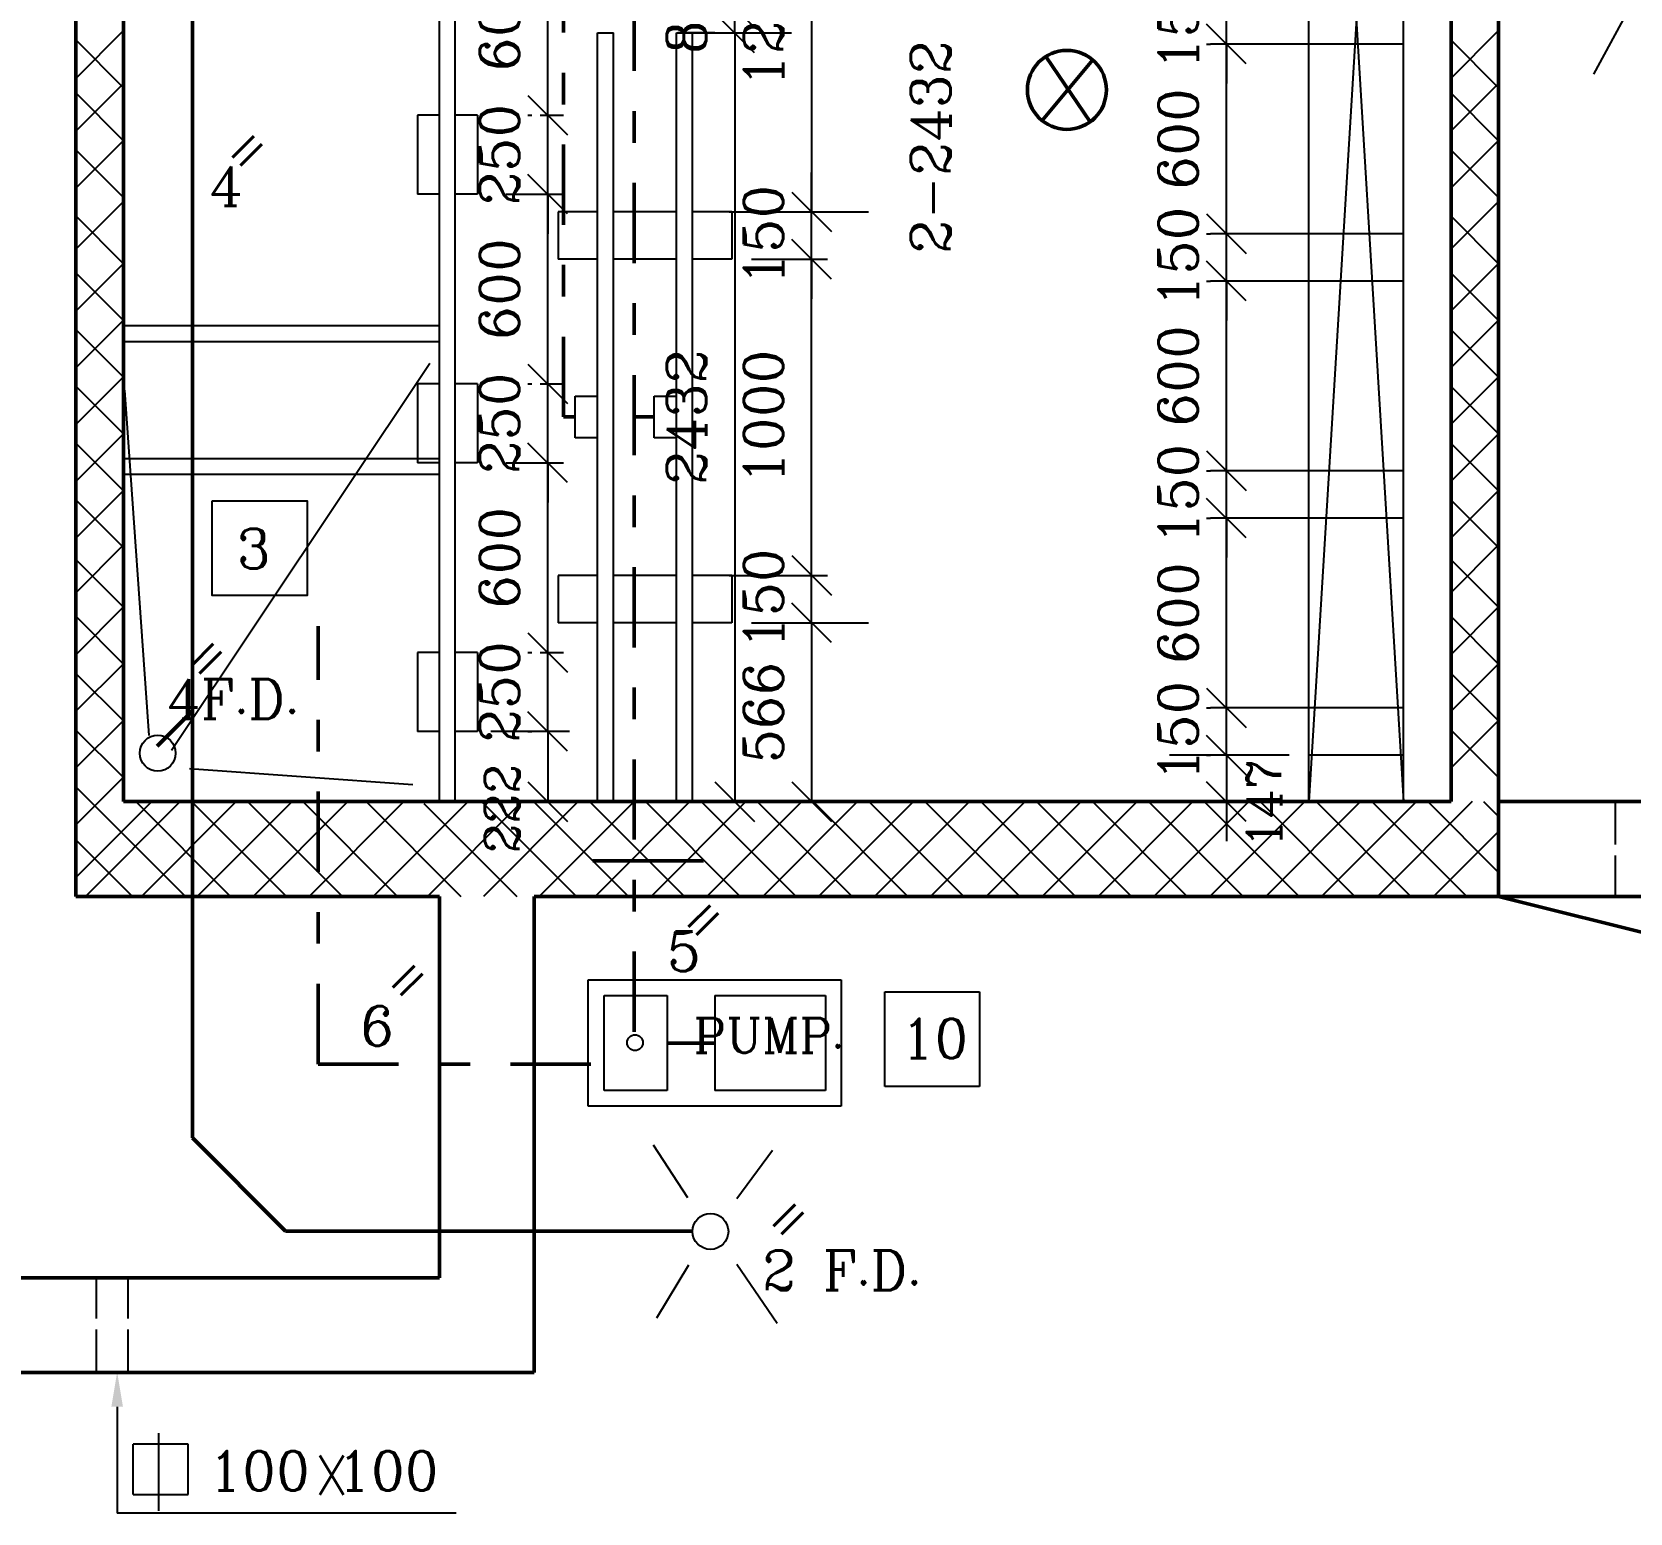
# Model space of a CAD drawing. Header units: inches. Extents: x 14.4 to 65.9, y 4.3 to 68.5.
# Drawn here: x 20.95 to 26.01, y 43.32 to 48.01 of the extents above; entities that cross this region are included whole.
import ezdxf

# ---------------------------------------------------------------- set-up
doc = ezdxf.new("R2010")
doc.units = ezdxf.units.IN
doc.header["$MEASUREMENT"] = 0
doc.linetypes.add('DASHDOT', pattern=[25.4, 12.7, -6.35, 0, -6.35])
for name, color, linetype, lineweight in [('DIMEN', 5, 'Continuous', 25), ('STRUC', 3, 'Continuous', 50), ('UNITS', 7, 'Continuous', 25)]:
    doc.layers.add(name, color=color, linetype=linetype, lineweight=lineweight)
doc.styles.add('ROMANC', font='romanc')
doc.styles.add('ROMANS', font='romans')
doc.dimstyles.get("Standard").update_dxf_attribs({"dimtxt": 0.125, "dimasz": 0.125, "dimexe": 0.18, "dimexo": 0.0625, "dimgap": 0.09, "dimtad": 1, "dimdec": 4, "dimzin": 0, "dimdsep": 46, "dimtxsty": 'ROMANC', "dimblk": 'OBLIQUE', "dimcen": 0.09, "dimadec": 0, "dimazin": 0, "dimtfac": 1, "dimtdec": 4, "dimtofl": 0, "dimtmove": 0, "dimatfit": 3, "dimfxl": 1, "dimtolj": 1, "dimtzin": 0, "dimarcsym": 1})
doc.dimstyles.new('STATION', dxfattribs={"dimtxt": 0.125, "dimasz": 0.125, "dimexe": 0.18, "dimexo": 0.0625, "dimgap": 0.09, "dimtad": 1, "dimtoh": 1, "dimdec": 4, "dimzin": 0, "dimdsep": 46, "dimtxsty": 'Standard', "dimcen": 0.09, "dimadec": 0, "dimazin": 0, "dimtfac": 1, "dimtdec": 4, "dimtofl": 0, "dimtmove": 2, "dimatfit": 3, "dimfxl": 1, "dimtolj": 1, "dimtzin": 0, "dimarcsym": 0})

# ---------------------------------------------------------------- blocks, each defined once
blk = doc.blocks.new('_Oblique')
at = {"layer": 'STRUC', "color": 0, "lineweight": -2}
blk.add_line((-0.5, -0.5), (0.5, 0.5), dxfattribs=at)
blk = doc.blocks.new('*D100')
at = {"layer": 'DIMEN', "color": 0, "lineweight": -2, "transparency": 16777216}
for p, q in [((24.7327, 48.1224), (24.7327, 48.2474)), ((24.9936, 48.1224), (24.6827, 48.1224)), ((24.7327, 47.9724), (24.7327, 48.1224)), ((24.6702, 47.9724), (24.6827, 47.9724)), ((24.7327, 47.9724), (24.7327, 47.8474))]:
    blk.add_line(p, q, dxfattribs=at)
at = {"layer": 'DIMEN', "color": 0, "lineweight": -2, "transparency": 16777216, "xscale": 0.125, "yscale": 0.125, "zscale": 0.125}
for p, rotation in [((24.7327, 48.1224), 270), ((24.7327, 47.9724), 90)]:
    blk.add_blockref('_Oblique', p, dxfattribs=dict(at, rotation=rotation))
at = {"layer": 'DIMEN', "color": 0, "transparency": 16777216, "insert": (24.5802, 48.0474), "char_height": 0.125, "attachment_point": 5, "rotation": 90, "style": 'ROMANC'}
blk.add_mtext('\\A1;150', dxfattribs=at)
blk = doc.blocks.new('*D102')
at = {"layer": 'DIMEN', "color": 0, "lineweight": -2, "transparency": 16777216}
for p, q in [((24.7327, 47.3724), (24.7327, 47.4974)), ((24.9936, 47.3724), (24.6827, 47.3724)), ((24.7327, 47.2224), (24.7327, 47.3724)), ((24.6702, 47.2224), (24.6827, 47.2224)), ((24.7327, 47.2224), (24.7327, 47.0974))]:
    blk.add_line(p, q, dxfattribs=at)
at = {"layer": 'DIMEN', "color": 0, "lineweight": -2, "transparency": 16777216, "xscale": 0.125, "yscale": 0.125, "zscale": 0.125}
for p, rotation in [((24.7327, 47.3724), 270), ((24.7327, 47.2224), 90)]:
    blk.add_blockref('_Oblique', p, dxfattribs=dict(at, rotation=rotation))
at = {"layer": 'DIMEN', "color": 0, "transparency": 16777216, "insert": (24.5802, 47.2974), "char_height": 0.125, "attachment_point": 5, "rotation": 90, "style": 'ROMANC'}
blk.add_mtext('\\A1;150', dxfattribs=at)
blk = doc.blocks.new('*D103')
at = {"layer": 'DIMEN', "color": 0, "lineweight": -2, "transparency": 16777216}
for p, q in [((24.9936, 47.9724), (24.6827, 47.9724)), ((24.7327, 47.3724), (24.7327, 47.9724)), ((24.6702, 47.3724), (24.6827, 47.3724))]:
    blk.add_line(p, q, dxfattribs=at)
at = {"layer": 'DIMEN', "color": 0, "lineweight": -2, "transparency": 16777216, "xscale": 0.125, "yscale": 0.125, "zscale": 0.125}
for p, rotation in [((24.7327, 47.9724), 90), ((24.7327, 47.3724), 270)]:
    blk.add_blockref('_Oblique', p, dxfattribs=dict(at, rotation=rotation))
at = {"layer": 'DIMEN', "color": 0, "transparency": 16777216, "insert": (24.5802, 47.6724), "char_height": 0.125, "attachment_point": 5, "rotation": 90, "style": 'ROMANC'}
blk.add_mtext('\\A1;600', dxfattribs=at)
blk = doc.blocks.new('*D104')
at = {"layer": 'DIMEN', "color": 0, "lineweight": -2, "transparency": 16777216}
for p, q in [((24.7327, 46.6224), (24.7327, 46.7474)), ((24.9936, 46.6224), (24.6827, 46.6224)), ((24.7327, 46.4724), (24.7327, 46.6224)), ((24.6702, 46.4724), (24.6827, 46.4724)), ((24.7327, 46.4724), (24.7327, 46.3474))]:
    blk.add_line(p, q, dxfattribs=at)
at = {"layer": 'DIMEN', "color": 0, "lineweight": -2, "transparency": 16777216, "xscale": 0.125, "yscale": 0.125, "zscale": 0.125}
for p, rotation in [((24.7327, 46.6224), 270), ((24.7327, 46.4724), 90)]:
    blk.add_blockref('_Oblique', p, dxfattribs=dict(at, rotation=rotation))
at = {"layer": 'DIMEN', "color": 0, "transparency": 16777216, "insert": (24.5802, 46.5474), "char_height": 0.125, "attachment_point": 5, "rotation": 90, "style": 'ROMANC'}
blk.add_mtext('\\A1;150', dxfattribs=at)
blk = doc.blocks.new('*D105')
at = {"layer": 'DIMEN', "color": 0, "lineweight": -2, "transparency": 16777216}
for p, q in [((24.9936, 47.2224), (24.6827, 47.2224)), ((24.7327, 46.6224), (24.7327, 47.2224)), ((24.6702, 46.6224), (24.6827, 46.6224))]:
    blk.add_line(p, q, dxfattribs=at)
at = {"layer": 'DIMEN', "color": 0, "lineweight": -2, "transparency": 16777216, "xscale": 0.125, "yscale": 0.125, "zscale": 0.125}
for p, rotation in [((24.7327, 47.2224), 90), ((24.7327, 46.6224), 270)]:
    blk.add_blockref('_Oblique', p, dxfattribs=dict(at, rotation=rotation))
at = {"layer": 'DIMEN', "color": 0, "transparency": 16777216, "insert": (24.5802, 46.9224), "char_height": 0.125, "attachment_point": 5, "rotation": 90, "style": 'ROMANC'}
blk.add_mtext('\\A1;600', dxfattribs=at)
blk = doc.blocks.new('*D106')
at = {"layer": 'DIMEN', "color": 0, "lineweight": -2, "transparency": 16777216}
for p, q in [((24.7327, 45.8724), (24.7327, 45.9974)), ((24.9936, 45.8724), (24.6827, 45.8724)), ((24.7327, 45.7224), (24.7327, 45.8724)), ((24.6702, 45.7224), (24.6827, 45.7224)), ((24.7327, 45.7224), (24.7327, 45.5974))]:
    blk.add_line(p, q, dxfattribs=at)
at = {"layer": 'DIMEN', "color": 0, "lineweight": -2, "transparency": 16777216, "xscale": 0.125, "yscale": 0.125, "zscale": 0.125}
for p, rotation in [((24.7327, 45.8724), 270), ((24.7327, 45.7224), 90)]:
    blk.add_blockref('_Oblique', p, dxfattribs=dict(at, rotation=rotation))
at = {"layer": 'DIMEN', "color": 0, "transparency": 16777216, "insert": (24.5802, 45.7974), "char_height": 0.125, "attachment_point": 5, "rotation": 90, "style": 'ROMANC'}
blk.add_mtext('\\A1;150', dxfattribs=at)
blk = doc.blocks.new('*D107')
at = {"layer": 'DIMEN', "color": 0, "lineweight": -2, "transparency": 16777216}
for p, q in [((24.9936, 46.4724), (24.6827, 46.4724)), ((24.7327, 45.8724), (24.7327, 46.4724)), ((24.6702, 45.8724), (24.6827, 45.8724))]:
    blk.add_line(p, q, dxfattribs=at)
at = {"layer": 'DIMEN', "color": 0, "lineweight": -2, "transparency": 16777216, "xscale": 0.125, "yscale": 0.125, "zscale": 0.125}
for p, rotation in [((24.7327, 46.4724), 90), ((24.7327, 45.8724), 270)]:
    blk.add_blockref('_Oblique', p, dxfattribs=dict(at, rotation=rotation))
at = {"layer": 'DIMEN', "color": 0, "transparency": 16777216, "insert": (24.5802, 46.1724), "char_height": 0.125, "attachment_point": 5, "rotation": 90, "style": 'ROMANC'}
blk.add_mtext('\\A1;600', dxfattribs=at)
blk = doc.blocks.new('*D109')
at = {"layer": 'DIMEN', "color": 0, "lineweight": -2, "transparency": 16777216}
for p, q in [((24.7327, 45.7224), (24.7327, 45.8474)), ((24.9311, 45.7224), (24.5527, 45.7224)), ((24.7327, 45.7224), (24.7327, 45.5754)), ((24.9311, 45.5754), (24.5527, 45.5754)), ((24.7327, 45.5754), (24.7327, 45.4504))]:
    blk.add_line(p, q, dxfattribs=at)
at = {"layer": 'DIMEN', "color": 0, "lineweight": -2, "transparency": 16777216, "xscale": 0.125, "yscale": 0.125, "zscale": 0.125}
for p, rotation in [((24.7327, 45.7224), 270), ((24.7327, 45.5754), 90)]:
    blk.add_blockref('_Oblique', p, dxfattribs=dict(at, rotation=rotation))
blk = doc.blocks.new('*D116')
at = {"layer": 'DIMEN', "color": 0, "lineweight": -2, "transparency": 16777216}
for p, q in [((22.6554, 45.7974), (22.406, 45.7974)), ((22.586, 45.7974), (22.586, 45.5754)), ((22.7254, 45.5754), (22.406, 45.5754))]:
    blk.add_line(p, q, dxfattribs=at)
at = {"layer": 'DIMEN', "color": 0, "lineweight": -2, "transparency": 16777216, "xscale": 0.125, "yscale": 0.125, "zscale": 0.125}
for p, rotation in [((22.586, 45.7974), 90), ((22.586, 45.5754), 270)]:
    blk.add_blockref('_Oblique', p, dxfattribs=dict(at, rotation=rotation))
blk = doc.blocks.new('*D117')
at = {"layer": 'DIMEN', "color": 0, "lineweight": -2, "transparency": 16777216}
for p, q in [((23.2311, 47.2914), (23.4709, 47.2914)), ((23.4209, 46.2914), (23.4209, 47.2914)), ((23.2311, 46.2914), (23.4709, 46.2914))]:
    blk.add_line(p, q, dxfattribs=at)
at = {"layer": 'DIMEN', "color": 0, "lineweight": -2, "transparency": 16777216, "xscale": 0.125, "yscale": 0.125, "zscale": 0.125}
for p, rotation in [((23.4209, 47.2914), 90), ((23.4209, 46.2914), 270)]:
    blk.add_blockref('_Oblique', p, dxfattribs=dict(at, rotation=rotation))
at = {"layer": 'DIMEN', "color": 0, "transparency": 16777216, "insert": (23.2684, 46.7914), "char_height": 0.125, "attachment_point": 5, "rotation": 90, "style": 'ROMANC'}
blk.add_mtext('\\A1;1000', dxfattribs=at)
blk = doc.blocks.new('*D119')
at = {"layer": 'DIMEN', "color": 0, "lineweight": -2, "transparency": 16777216}
for p, q in [((23.4209, 47.4414), (23.4209, 47.5664)), ((23.16, 47.4414), (23.4709, 47.4414)), ((23.4209, 47.2914), (23.4209, 47.4414)), ((23.3584, 47.2914), (23.3709, 47.2914)), ((23.4209, 47.2914), (23.4209, 47.1664))]:
    blk.add_line(p, q, dxfattribs=at)
at = {"layer": 'DIMEN', "color": 0, "lineweight": -2, "transparency": 16777216, "xscale": 0.125, "yscale": 0.125, "zscale": 0.125}
for p, rotation in [((23.4209, 47.4414), 270), ((23.4209, 47.2914), 90)]:
    blk.add_blockref('_Oblique', p, dxfattribs=dict(at, rotation=rotation))
at = {"layer": 'DIMEN', "color": 0, "transparency": 16777216, "insert": (23.2684, 47.3664), "char_height": 0.125, "attachment_point": 5, "rotation": 90, "style": 'ROMANC'}
blk.add_mtext('\\A1;150', dxfattribs=at)
blk = doc.blocks.new('*D120')
at = {"layer": 'DIMEN', "color": 0, "lineweight": -2, "transparency": 16777216}
for p, q in [((23.4209, 46.2914), (23.4209, 46.4164)), ((23.16, 46.2914), (23.4709, 46.2914)), ((23.4209, 46.1414), (23.4209, 46.2914)), ((23.3584, 46.1414), (23.3709, 46.1414)), ((23.4209, 46.1414), (23.4209, 46.0164))]:
    blk.add_line(p, q, dxfattribs=at)
at = {"layer": 'DIMEN', "color": 0, "lineweight": -2, "transparency": 16777216, "xscale": 0.125, "yscale": 0.125, "zscale": 0.125}
for p, rotation in [((23.4209, 46.2914), 270), ((23.4209, 46.1414), 90)]:
    blk.add_blockref('_Oblique', p, dxfattribs=dict(at, rotation=rotation))
at = {"layer": 'DIMEN', "color": 0, "transparency": 16777216, "insert": (23.2684, 46.2164), "char_height": 0.125, "attachment_point": 5, "rotation": 90, "style": 'ROMANC'}
blk.add_mtext('\\A1;150', dxfattribs=at)
blk = doc.blocks.new('*D122')
at = {"layer": 'DIMEN', "color": 0, "lineweight": -2, "transparency": 16777216}
for p, q in [((23.2311, 46.1414), (23.6009, 46.1414)), ((23.4209, 46.1414), (23.4209, 45.5754)), ((23.3417, 45.5754), (23.6009, 45.5754))]:
    blk.add_line(p, q, dxfattribs=at)
at = {"layer": 'DIMEN', "color": 0, "lineweight": -2, "transparency": 16777216, "xscale": 0.125, "yscale": 0.125, "zscale": 0.125}
for p, rotation in [((23.4209, 46.1414), 90), ((23.4209, 45.5754), 270)]:
    blk.add_blockref('_Oblique', p, dxfattribs=dict(at, rotation=rotation))
at = {"layer": 'DIMEN', "color": 0, "transparency": 16777216, "insert": (23.2684, 45.8584), "char_height": 0.125, "attachment_point": 5, "rotation": 90, "style": 'ROMANC'}
blk.add_mtext('\\A1;566', dxfattribs=at)
blk = doc.blocks.new('*D137')
at = {"layer": 'DIMEN', "color": 0, "lineweight": -2, "transparency": 16777216}
for p, q in [((23.2311, 48.6534), (23.6009, 48.6534)), ((23.4209, 48.6534), (23.4209, 47.4414)), ((23.2311, 47.4414), (23.6009, 47.4414))]:
    blk.add_line(p, q, dxfattribs=at)
at = {"layer": 'DIMEN', "color": 0, "lineweight": -2, "transparency": 16777216, "xscale": 0.125, "yscale": 0.125, "zscale": 0.125}
for p, rotation in [((23.4209, 48.6534), 90), ((23.4209, 47.4414), 270)]:
    blk.add_blockref('_Oblique', p, dxfattribs=dict(at, rotation=rotation))
at = {"layer": 'DIMEN', "color": 0, "transparency": 16777216, "insert": (23.2684, 48.0474), "char_height": 0.125, "attachment_point": 5, "rotation": 90, "style": 'ROMANC'}
blk.add_mtext('\\A1;1212', dxfattribs=at)
blk = doc.blocks.new('*D124')
at = {"layer": 'DIMEN', "color": 0, "lineweight": -2, "transparency": 16777216}
for p, q in [((23.0436, 48.0074), (23.3575, 48.0074)), ((23.1775, 48.0074), (23.1775, 45.5754)), ((23.0436, 45.5754), (23.3575, 45.5754))]:
    blk.add_line(p, q, dxfattribs=at)
at = {"layer": 'DIMEN', "color": 0, "lineweight": -2, "transparency": 16777216, "xscale": 0.125, "yscale": 0.125, "zscale": 0.125}
for p, rotation in [((23.1775, 48.0074), 90), ((23.1775, 45.5754), 270)]:
    blk.add_blockref('_Oblique', p, dxfattribs=dict(at, rotation=rotation))
at = {"layer": 'DIMEN', "color": 0, "transparency": 16777216, "insert": (23.025, 46.7914), "char_height": 0.125, "attachment_point": 5, "rotation": 90, "style": 'ROMANC'}
blk.add_mtext('\\A1;2432', dxfattribs=at)
blk = doc.blocks.new('*D125')
at = {"layer": 'DIMEN', "color": 0, "lineweight": -2, "transparency": 16777216}
for p, q in [((23.1775, 48.0874), (23.1775, 48.2124)), ((23.115, 48.0874), (22.9975, 48.0874)), ((23.1775, 48.0074), (23.1775, 48.0874)), ((23.115, 48.0074), (22.9975, 48.0074)), ((23.1775, 48.0074), (23.1775, 47.8824))]:
    blk.add_line(p, q, dxfattribs=at)
at = {"layer": 'DIMEN', "color": 0, "lineweight": -2, "transparency": 16777216, "xscale": 0.125, "yscale": 0.125, "zscale": 0.125}
for p, rotation in [((23.1775, 48.0874), 270), ((23.1775, 48.0074), 90)]:
    blk.add_blockref('_Oblique', p, dxfattribs=dict(at, rotation=rotation))
at = {"layer": 'DIMEN', "color": 0, "transparency": 16777216, "insert": (23.025, 48.0474), "char_height": 0.125, "attachment_point": 5, "rotation": 90, "style": 'ROMANC'}
blk.add_mtext('\\A1;80', dxfattribs=at)
blk = doc.blocks.new('*D141')
at = {"layer": 'DIMEN', "color": 0, "lineweight": -2, "transparency": 16777216}
for p, q in [((22.454, 48.3474), (22.636, 48.3474)), ((22.586, 47.7474), (22.586, 48.3474)), ((22.5235, 47.7474), (22.536, 47.7474))]:
    blk.add_line(p, q, dxfattribs=at)
at = {"layer": 'DIMEN', "color": 0, "lineweight": -2, "transparency": 16777216, "xscale": 0.125, "yscale": 0.125, "zscale": 0.125}
for p, rotation in [((22.586, 48.3474), 90), ((22.586, 47.7474), 270)]:
    blk.add_blockref('_Oblique', p, dxfattribs=dict(at, rotation=rotation))
at = {"layer": 'DIMEN', "color": 0, "transparency": 16777216, "insert": (22.4335, 48.0474), "char_height": 0.125, "attachment_point": 5, "rotation": 90, "style": 'ROMANC'}
blk.add_mtext('\\A1;600', dxfattribs=at)
blk = doc.blocks.new('*D142')
at = {"layer": 'DIMEN', "color": 0, "lineweight": -2, "transparency": 16777216}
for p, q in [((22.454, 47.4974), (22.636, 47.4974)), ((22.586, 46.8974), (22.586, 47.4974)), ((22.5235, 46.8974), (22.536, 46.8974))]:
    blk.add_line(p, q, dxfattribs=at)
at = {"layer": 'DIMEN', "color": 0, "lineweight": -2, "transparency": 16777216, "xscale": 0.125, "yscale": 0.125, "zscale": 0.125}
for p, rotation in [((22.586, 47.4974), 90), ((22.586, 46.8974), 270)]:
    blk.add_blockref('_Oblique', p, dxfattribs=dict(at, rotation=rotation))
at = {"layer": 'DIMEN', "color": 0, "transparency": 16777216, "insert": (22.4335, 47.1974), "char_height": 0.125, "attachment_point": 5, "rotation": 90, "style": 'ROMANC'}
blk.add_mtext('\\A1;600', dxfattribs=at)
blk = doc.blocks.new('*D143')
at = {"layer": 'DIMEN', "color": 0, "lineweight": -2, "transparency": 16777216}
for p, q in [((22.586, 47.7474), (22.586, 47.8724)), ((22.5623, 47.7474), (22.636, 47.7474)), ((22.586, 47.4974), (22.586, 47.7474)), ((22.5235, 47.4974), (22.536, 47.4974)), ((22.586, 47.4974), (22.586, 47.3724))]:
    blk.add_line(p, q, dxfattribs=at)
at = {"layer": 'DIMEN', "color": 0, "lineweight": -2, "transparency": 16777216, "xscale": 0.125, "yscale": 0.125, "zscale": 0.125}
for p, rotation in [((22.586, 47.7474), 270), ((22.586, 47.4974), 90)]:
    blk.add_blockref('_Oblique', p, dxfattribs=dict(at, rotation=rotation))
at = {"layer": 'DIMEN', "color": 0, "transparency": 16777216, "insert": (22.4335, 47.6224), "char_height": 0.125, "attachment_point": 5, "rotation": 90, "style": 'ROMANC'}
blk.add_mtext('\\A1;250', dxfattribs=at)
blk = doc.blocks.new('*D144')
at = {"layer": 'DIMEN', "color": 0, "lineweight": -2, "transparency": 16777216}
for p, q in [((22.454, 46.6474), (22.636, 46.6474)), ((22.586, 46.0474), (22.586, 46.6474)), ((22.5235, 46.0474), (22.536, 46.0474))]:
    blk.add_line(p, q, dxfattribs=at)
at = {"layer": 'DIMEN', "color": 0, "lineweight": -2, "transparency": 16777216, "xscale": 0.125, "yscale": 0.125, "zscale": 0.125}
for p, rotation in [((22.586, 46.6474), 90), ((22.586, 46.0474), 270)]:
    blk.add_blockref('_Oblique', p, dxfattribs=dict(at, rotation=rotation))
at = {"layer": 'DIMEN', "color": 0, "transparency": 16777216, "insert": (22.4335, 46.3474), "char_height": 0.125, "attachment_point": 5, "rotation": 90, "style": 'ROMANC'}
blk.add_mtext('\\A1;600', dxfattribs=at)
blk = doc.blocks.new('*D145')
at = {"layer": 'DIMEN', "color": 0, "lineweight": -2, "transparency": 16777216}
for p, q in [((22.586, 46.8974), (22.586, 47.0224)), ((22.5623, 46.8974), (22.636, 46.8974)), ((22.586, 46.6474), (22.586, 46.8974)), ((22.5235, 46.6474), (22.536, 46.6474)), ((22.586, 46.6474), (22.586, 46.5224))]:
    blk.add_line(p, q, dxfattribs=at)
at = {"layer": 'DIMEN', "color": 0, "lineweight": -2, "transparency": 16777216, "xscale": 0.125, "yscale": 0.125, "zscale": 0.125}
for p, rotation in [((22.586, 46.8974), 270), ((22.586, 46.6474), 90)]:
    blk.add_blockref('_Oblique', p, dxfattribs=dict(at, rotation=rotation))
at = {"layer": 'DIMEN', "color": 0, "transparency": 16777216, "insert": (22.4335, 46.7724), "char_height": 0.125, "attachment_point": 5, "rotation": 90, "style": 'ROMANC'}
blk.add_mtext('\\A1;250', dxfattribs=at)
blk = doc.blocks.new('*D146')
at = {"layer": 'DIMEN', "color": 0, "lineweight": -2, "transparency": 16777216}
for p, q in [((22.586, 46.0474), (22.586, 46.1724)), ((22.5623, 46.0474), (22.636, 46.0474)), ((22.586, 45.7974), (22.586, 46.0474)), ((22.5235, 45.7974), (22.536, 45.7974)), ((22.586, 45.7974), (22.586, 45.6724))]:
    blk.add_line(p, q, dxfattribs=at)
at = {"layer": 'DIMEN', "color": 0, "lineweight": -2, "transparency": 16777216, "xscale": 0.125, "yscale": 0.125, "zscale": 0.125}
for p, rotation in [((22.586, 46.0474), 270), ((22.586, 45.7974), 90)]:
    blk.add_blockref('_Oblique', p, dxfattribs=dict(at, rotation=rotation))
at = {"layer": 'DIMEN', "color": 0, "transparency": 16777216, "insert": (22.4335, 45.9224), "char_height": 0.125, "attachment_point": 5, "rotation": 90, "style": 'ROMANC'}
blk.add_mtext('\\A1;250', dxfattribs=at)

msp = doc.modelspace()

# ---------------------------------------------------------------- linework, layer by layer
for p, q in [((23.65229, 44.97417), (23.95229, 44.97417)), ((23.65229, 44.67417), (23.65229, 44.97417)), ((23.95229, 44.97417), (23.95229, 44.67417)), ((23.95229, 44.67417), (23.65229, 44.67417))]:
    msp.add_line(p, q)
at = {"layer": 'DIMEN'}
for p, q in [((25.96421, 45.43953), (25.96421, 45.57541)), ((25.96421, 45.27541), (25.96421, 45.40488)), ((21.15781, 44.06941), (21.15781, 43.93994)), ((21.25781, 44.06941), (21.25781, 43.93994)), ((21.15781, 43.90529), (21.15781, 43.76941)), ((21.25781, 43.90529), (21.25781, 43.76941)), ((21.35571, 43.33173), (21.35571, 43.57716)), ((21.44885, 43.54271), (21.27447, 43.54271)), ((21.27447, 43.3834), (21.27447, 43.54271)), ((21.44885, 43.3834), (21.44885, 43.54271)), ((21.27447, 43.3834), (21.44885, 43.3834))]:
    msp.add_line(p, q, dxfattribs=at)
at = {"layer": 'DIMEN', "color": 5}
for p in [(21.22399, 43.66091), (22.29592, 43.32479)]:
    msp.add_line(p, (21.22399, 43.32479), dxfattribs=at)
msp.add_solid([(21.24232, 43.66091), (21.20566, 43.66091), (21.22399, 43.77091)], dxfattribs=at)
at = {"layer": 'STRUC'}
for p, q in [((21.0936, 45.27541), (21.0936, 50.51941)), ((21.2436, 45.57541), (21.2436, 50.51941)), ((25.4436, 45.57541), (25.4436, 50.51941)), ((25.5936, 45.57541), (25.5936, 50.51941)), ((22.63613, 46.79244), (22.67257, 46.79244)), ((22.92257, 46.79244), (22.85962, 46.79244)), ((25.4436, 45.57541), (21.2436, 45.57541)), ((31.3936, 45.57541), (25.5936, 45.57541)), ((23.07833, 45.38771), (22.72833, 45.38771)), ((22.2436, 45.27541), (21.0936, 45.27541)), ((22.2436, 45.27541), (22.2436, 44.06941)), ((25.7436, 45.27541), (22.5436, 45.27541)), ((22.5436, 45.27541), (22.5436, 43.76941)), ((25.5936, 45.27541), (26.47335, 45.05539)), ((33.0936, 45.27541), (25.7436, 45.27541)), ((22.2436, 44.06941), (19.7436, 44.06941)), ((22.5436, 43.76941), (16.9436, 43.76941))]:
    msp.add_line(p, q, dxfattribs=at)
at = {"layer": 'STRUC', "linetype": 'DASHDOT', "ltscale": 0.02}
for p, q in [((22.63613, 46.79244), (22.63613, 49.30444)), ((22.85962, 44.84722), (22.85962, 49.30444)), ((21.86003, 44.74524), (21.86003, 46.13066)), ((21.86003, 44.74524), (22.84156, 44.74524))]:
    msp.add_line(p, q, dxfattribs=at)
at = {"layer": 'STRUC', "linetype": 'Continuous'}
msp.add_line((25.5936, 45.27541), (25.5936, 45.57541), dxfattribs=at)
at = {"layer": 'STRUC', "linetype": 'Continuous', "lineweight": 50, "ltscale": 0.02}
msp.add_line((21.75688, 44.2166), (23.04392, 44.2166), dxfattribs=at)
at = {"layer": 'UNITS', "color": 3, "lineweight": 50}
for p, q in [((21.46181, 51.83686), (21.46181, 44.51168)), ((24.162, 47.93327), (24.30189, 47.72625)), ((24.30999, 47.9221), (24.15011, 47.72996)), ((21.35018, 45.75097), (21.46181, 45.86259)), ((23.11422, 44.81178), (22.96422, 44.81178)), ((21.75688, 44.2166), (21.46181, 44.51168))]:
    msp.add_line(p, q, dxfattribs=at)
at = {"layer": 'UNITS'}
for p, q in [((22.2436, 45.57541), (22.2436, 50.51941)), ((22.2936, 45.57541), (22.2936, 50.51941)), ((22.2936, 45.57541), (22.2936, 50.51941)), ((24.9936, 45.57541), (24.9936, 50.51941)), ((24.9936, 50.51941), (25.2936, 45.57541)), ((25.2936, 50.51941), (24.9936, 45.57541)), ((25.2936, 50.51941), (24.9936, 45.57541)), ((24.9936, 50.51941), (25.2936, 45.57541)), ((25.2936, 45.57541), (25.2936, 50.51941)), ((22.7436, 48.00741), (22.7936, 48.00741)), ((22.7436, 45.57541), (22.7436, 48.00741)), ((22.7936, 45.57541), (22.7936, 48.00741)), ((22.9936, 48.00741), (23.0436, 48.00741)), ((22.9936, 45.57541), (22.9936, 48.00741)), ((23.0436, 45.57541), (23.0436, 48.00741)), ((25.2936, 47.97241), (24.9936, 47.97241)), ((22.1736, 47.74741), (22.1736, 47.49741)), ((22.2436, 47.74741), (22.1736, 47.74741)), ((22.3636, 47.74741), (22.2936, 47.74741)), ((22.3636, 47.74741), (22.3636, 47.49741)), ((22.2436, 47.49741), (22.1736, 47.49741)), ((22.3636, 47.49741), (22.2936, 47.49741)), ((22.6186, 47.44141), (22.6186, 47.29141)), ((22.7436, 47.44141), (22.6186, 47.44141)), ((22.9936, 47.44141), (22.7936, 47.44141)), ((23.1686, 47.44141), (23.0436, 47.44141)), ((23.1686, 47.44141), (23.1686, 47.29141)), ((25.2936, 47.37241), (24.9936, 47.37241)), ((22.7436, 47.29141), (22.6186, 47.29141)), ((22.9936, 47.29141), (22.7936, 47.29141)), ((23.1686, 47.29141), (23.0436, 47.29141)), ((25.2936, 47.22241), (24.9936, 47.22241)), ((21.2436, 47.08141), (22.2436, 47.08141)), ((21.2436, 47.03141), (22.2436, 47.03141)), ((22.1736, 46.89741), (22.1736, 46.64741)), ((22.2436, 46.89741), (22.1736, 46.89741)), ((22.3636, 46.89741), (22.2936, 46.89741)), ((22.3636, 46.89741), (22.3636, 46.64741)), ((22.67257, 46.85833), (22.7436, 46.85833)), ((22.67257, 46.72655), (22.67257, 46.85833)), ((22.92257, 46.72655), (22.92257, 46.85833)), ((22.92257, 46.85833), (22.9936, 46.85833)), ((22.7436, 46.72655), (22.67257, 46.72655)), ((22.9936, 46.72655), (22.92257, 46.72655)), ((21.2436, 46.66135), (22.2436, 46.66135)), ((21.2436, 46.61135), (22.2436, 46.61135)), ((22.2436, 46.64741), (22.1736, 46.64741)), ((22.3636, 46.64741), (22.2936, 46.64741)), ((25.2936, 46.62241), (24.9936, 46.62241)), ((25.2936, 46.47241), (24.9936, 46.47241)), ((22.6186, 46.29141), (22.6186, 46.14141)), ((22.7436, 46.29141), (22.6186, 46.29141)), ((22.9936, 46.29141), (22.7936, 46.29141)), ((23.1686, 46.29141), (23.0436, 46.29141)), ((23.1686, 46.29141), (23.1686, 46.14141)), ((22.7436, 46.14141), (22.6186, 46.14141)), ((22.9936, 46.14141), (22.7936, 46.14141)), ((23.1686, 46.14141), (23.0436, 46.14141)), ((22.1736, 46.04741), (22.1736, 45.79741)), ((22.2436, 46.04741), (22.1736, 46.04741)), ((22.3636, 46.04741), (22.2936, 46.04741)), ((22.3636, 46.04741), (22.3636, 45.79741)), ((25.2936, 45.87241), (24.9936, 45.87241)), ((22.2436, 45.79741), (22.1736, 45.79741)), ((22.3636, 45.79741), (22.2936, 45.79741)), ((25.2936, 45.72241), (24.9936, 45.72241)), ((22.71422, 45.01178), (23.51422, 45.01178)), ((22.71422, 44.61178), (22.71422, 45.01178)), ((23.51422, 45.01178), (23.51422, 44.61178)), ((22.76422, 44.66178), (22.76422, 44.96178)), ((22.76422, 44.96178), (22.96422, 44.96178)), ((22.96422, 44.96178), (22.96422, 44.66178)), ((23.11422, 44.96178), (23.46422, 44.96178)), ((23.11422, 44.96178), (23.11422, 44.66178)), ((23.46422, 44.96178), (23.46422, 44.66178)), ((22.96422, 44.66178), (22.76422, 44.66178)), ((23.46422, 44.66178), (23.11422, 44.66178)), ((23.51422, 44.61178), (22.71422, 44.61178))]:
    msp.add_line(p, q, dxfattribs=at)
at = {"layer": 'UNITS', "color": 7}
for p, q in [((25.99536, 48.06418), (25.89391, 47.87702)), ((21.39566, 45.73839), (22.21287, 46.9629)), ((21.32483, 45.78485), (21.24812, 46.8774)), ((21.45228, 45.6802), (22.15895, 45.62986)), ((23.02923, 44.32206), (22.92051, 44.48834)), ((23.18422, 44.3197), (23.29652, 44.47265)), ((23.03169, 44.10906), (22.93011, 43.94165)), ((23.18422, 44.11173), (23.31196, 43.92595))]:
    msp.add_line(p, q, dxfattribs=at)
at = {"layer": 'UNITS', "color": 5, "lineweight": 25}
for p, q in [((21.0941, 47.86472), (21.2441, 48.01472)), ((21.2441, 47.83413), (21.0941, 47.98413)), ((25.4441, 47.86472), (25.5941, 48.01472)), ((25.5941, 47.83413), (25.4441, 47.98413)), ((21.0941, 47.69723), (21.2441, 47.84723)), ((25.4441, 47.69723), (25.5941, 47.84723)), ((21.2441, 47.66664), (21.0941, 47.81664)), ((25.5941, 47.66664), (25.4441, 47.81664)), ((21.0941, 47.51763), (21.2441, 47.66763)), ((21.2441, 47.48704), (21.0941, 47.63704)), ((25.4441, 47.51763), (25.5941, 47.66763)), ((25.5941, 47.48704), (25.4441, 47.63704)), ((21.0941, 47.32449), (21.2441, 47.47449)), ((25.4441, 47.32449), (25.5941, 47.47449)), ((21.2441, 47.27745), (21.0941, 47.42745)), ((25.5941, 47.27745), (25.4441, 47.42745)), ((21.0941, 47.12843), (21.2441, 47.27843)), ((25.4441, 47.12843), (25.5941, 47.27843)), ((21.2441, 47.09784), (21.0941, 47.24784)), ((25.5941, 47.09784), (25.4441, 47.24784)), ((21.0941, 46.94883), (21.2441, 47.09883)), ((21.2441, 46.91824), (21.0941, 47.06824)), ((25.4441, 46.94883), (25.5941, 47.09883)), ((25.5941, 46.91824), (25.4441, 47.06824)), ((21.0941, 46.76922), (21.2441, 46.91922)), ((25.4441, 46.76922), (25.5941, 46.91922)), ((21.2441, 46.73863), (21.0941, 46.88863)), ((25.5941, 46.73863), (25.4441, 46.88863)), ((21.0941, 46.58962), (21.2441, 46.73962)), ((25.4441, 46.58962), (25.5941, 46.73962)), ((21.2441, 46.55903), (21.0941, 46.70903)), ((25.5941, 46.55903), (25.4441, 46.70903)), ((21.0941, 46.41001), (21.2441, 46.56001)), ((25.4441, 46.41001), (25.5941, 46.56001)), ((21.2441, 46.37942), (21.0941, 46.52942)), ((25.5941, 46.37942), (25.4441, 46.52942)), ((21.0941, 46.23747), (21.2441, 46.38747)), ((25.4441, 46.23747), (25.5941, 46.38747)), ((21.2441, 46.19043), (21.0941, 46.34043)), ((25.5941, 46.19043), (25.4441, 46.34043)), ((21.0941, 46.04142), (21.2441, 46.19142)), ((21.2441, 46.01083), (21.0941, 46.16083)), ((25.4441, 46.04142), (25.5941, 46.19142)), ((25.5941, 46.01083), (25.4441, 46.16083)), ((21.0936, 45.86181), (21.2436, 46.01181)), ((25.4441, 45.86181), (25.5941, 46.01181)), ((21.2436, 45.83122), (21.0936, 45.98122)), ((25.5941, 45.83122), (25.4441, 45.98122)), ((21.0936, 45.68221), (21.2436, 45.83221)), ((21.2436, 45.65162), (21.0936, 45.80162)), ((25.4441, 45.68221), (25.5941, 45.83221)), ((25.5941, 45.65162), (25.4441, 45.80162)), ((21.0936, 45.5026), (21.2436, 45.6526)), ((21.0936, 45.33511), (21.3339, 45.57541)), ((21.27272, 45.27541), (21.0936, 45.45452))]:
    msp.add_line(p, q, dxfattribs=at)
at = {"layer": 'UNITS', "color": 5}
for p, q in [((21.09311, 45.62285), (21.44056, 45.27541)), ((21.42378, 45.57541), (21.12378, 45.27541)), ((21.28287, 45.57541), (21.58287, 45.27541)), ((21.60056, 45.57541), (21.30056, 45.27541)), ((21.45965, 45.57541), (21.75965, 45.27541)), ((21.77734, 45.57541), (21.47734, 45.27541)), ((21.63643, 45.57541), (21.93643, 45.27541)), ((21.95411, 45.57541), (21.65411, 45.27541)), ((21.81117, 45.57541), (22.11117, 45.27541)), ((22.13089, 45.57541), (21.83089, 45.27541)), ((22.01118, 45.57541), (22.31118, 45.27541)), ((22.33391, 45.57541), (22.03391, 45.27541)), ((22.1936, 45.56976), (22.48796, 45.27541)), ((22.50564, 45.57541), (22.20564, 45.27541)), ((22.37701, 45.57541), (22.67701, 45.27541)), ((22.68242, 45.57541), (22.38242, 45.27541)), ((22.54151, 45.57541), (22.84151, 45.27541)), ((22.8592, 45.57541), (22.5592, 45.27541)), ((22.71829, 45.57541), (23.01829, 45.27541)), ((23.03597, 45.57541), (22.73597, 45.27541)), ((22.89506, 45.57541), (23.19506, 45.27541)), ((23.21275, 45.57541), (22.91275, 45.27541)), ((23.07184, 45.57541), (23.37184, 45.27541)), ((23.38953, 45.57541), (23.08953, 45.27541)), ((23.24862, 45.57541), (23.54862, 45.27541)), ((23.5663, 45.57541), (23.2663, 45.27541)), ((23.42539, 45.57541), (23.72539, 45.27541)), ((23.74308, 45.57541), (23.44308, 45.27541)), ((23.60217, 45.57541), (23.90217, 45.27541)), ((23.91986, 45.57541), (23.61986, 45.27541)), ((23.77895, 45.57541), (24.07895, 45.27541)), ((24.09663, 45.57541), (23.79663, 45.27541)), ((23.95572, 45.57541), (24.25572, 45.27541)), ((24.27341, 45.57541), (23.97341, 45.27541)), ((24.1325, 45.57541), (24.4325, 45.27541)), ((24.45019, 45.57541), (24.15019, 45.27541)), ((24.30928, 45.57541), (24.60928, 45.27541)), ((24.62696, 45.57541), (24.32696, 45.27541)), ((24.48605, 45.57541), (24.78605, 45.27541)), ((24.80374, 45.57541), (24.50374, 45.27541)), ((24.66283, 45.57541), (24.96283, 45.27541)), ((24.98052, 45.57541), (24.68052, 45.27541)), ((24.83961, 45.57541), (25.13961, 45.27541)), ((25.15729, 45.57541), (24.85729, 45.27541)), ((25.01638, 45.57541), (25.31638, 45.27541)), ((25.33407, 45.57541), (25.03407, 45.27541)), ((25.19316, 45.57541), (25.49316, 45.27541)), ((25.51085, 45.57541), (25.21085, 45.27541)), ((25.36994, 45.57541), (25.5936, 45.35174)), ((25.54671, 45.57541), (25.5936, 45.52852)), ((25.5936, 45.48139), (25.38762, 45.27541))]:
    msp.add_line(p, q, dxfattribs=at)
at = {"layer": 'UNITS'}
msp.add_lwpolyline([(21.52484, 46.52726), (21.82484, 46.52726), (21.82484, 46.22726), (21.52484, 46.22726)], close=True, dxfattribs=at)
at = {"layer": 'UNITS', "color": 3, "lineweight": 50}
msp.add_circle((24.22842, 47.82738), 0.125, dxfattribs=at)
at = {"layer": 'UNITS', "color": 7}
for centre in [(21.35219, 45.72888), (23.10066, 44.21572)]:
    msp.add_circle(centre, 0.05675, dxfattribs=at)
at = {"layer": 'UNITS'}
msp.add_circle((22.86209, 44.81284), 0.025, dxfattribs=at)

# ---------------------------------------------------------------- texts
at = {"layer": 'DIMEN', "style": 'ROMANC'}
for s, height, rotation, p in [('2-2432 4944', 0.125, 90, (23.85983, 47.30888)), ('=', 0.125, 45, (21.62389, 47.54725)), ('=', 0.125, 45, (21.49503, 45.94052)), ('222', 0.11, 90, (22.49671, 45.41177)), ('147', 0.11, 90, (24.90655, 45.42706)), ('=', 0.125, 45, (23.06713, 45.11355)), ('=', 0.125, 45, (22.13148, 44.92233)), ('=', 0.125, 45, (23.33594, 44.16673))]:
    msp.add_text(s, height=height, rotation=rotation, dxfattribs=at).set_placement(p)
at = {"layer": 'DIMEN', "color": 5}
for s, style, p in [('4', 'ROMANC', (21.51526, 47.46025)), ('X', 'ROMANS', (21.84933, 43.38233))]:
    msp.add_text(s, height=0.125, dxfattribs=dict(at, style=style)).set_placement(p)
at = {"layer": 'DIMEN', "style": 'ROMANC'}
for s, p in [('4F.D.', (21.38117, 45.83756)), ('5', (22.96337, 45.03916)), ('6', (21.99345, 44.80295)), ('2 F.D.', (23.2636, 44.02997)), ('100 100', (21.51234, 43.39588))]:
    msp.add_text(s, height=0.125, dxfattribs=at).set_placement(p)
at = {"layer": 'UNITS', "style": 'ROMANC'}
for s, height, p in [('3', 0.125, (21.60209, 46.31355)), ('PUMP.', 0.11, (23.04729, 44.7809)), ('10', 0.125, (23.70236, 44.76365))]:
    msp.add_text(s, height=height, dxfattribs=at).set_placement(p)

# ---------------------------------------------------------------- dimensions: what is measured, and where the dimension line sits
at = {"layer": 'DIMEN'}
for base, p1, p2, angle, text, dimstyle, override, picture, middle in [((23.42094, 47.44141), (23.1686, 48.65341), (23.1686, 47.44141), 90, '1212', 'Standard', {"dimtix": 1, "dimtofl": 1}, '*D137', (23.26844, 48.04741)), ((22.58596, 48.34741), (22.58596, 47.74741), (22.39149, 48.34741), 270, '600', 'STATION', {"dimexe": 0.05, "dimtoh": 0, "dimtxsty": 'ROMANC', "dimblk1": 'Oblique', "dimblk2": 'Oblique', "dimsah": 1, "dimtix": 1, "dimtofl": 1}, '*D141', (22.43346, 48.04741)), ((24.73266, 48.12241), (24.73266, 47.97241), (25.0561, 48.12241), 270, '150', 'STATION', {"dimexe": 0.05, "dimtoh": 0, "dimtxsty": 'ROMANC', "dimblk1": 'Oblique', "dimblk2": 'Oblique', "dimsah": 1, "dimtix": 1, "dimtofl": 1}, '*D100', (24.58016, 48.04741)), ((23.17749, 48.08741), (23.17749, 48.00741), (23.17749, 48.08741), 90, '80', 'Standard', {"dimtix": 1, "dimtofl": 1}, '*D125', (23.02499, 48.04741)), ((23.17749, 45.57541), (22.9811, 48.00741), (22.9811, 45.57541), 90, '2432', 'Standard', {"dimtix": 1, "dimtofl": 1}, '*D124', (23.02499, 46.79141)), ((24.73266, 47.97241), (24.73266, 47.37241), (25.0561, 47.97241), 270, '600', 'STATION', {"dimexe": 0.05, "dimtoh": 0, "dimtxsty": 'ROMANC', "dimblk1": 'Oblique', "dimblk2": 'Oblique', "dimsah": 1, "dimtix": 1, "dimtofl": 1}, '*D103', (24.58016, 47.67241)), ((22.58596, 47.74741), (22.58596, 47.49741), (22.49983, 47.74741), 270, '250', 'STATION', {"dimexe": 0.05, "dimtoh": 0, "dimtxsty": 'ROMANC', "dimblk1": 'Oblique', "dimblk2": 'Oblique', "dimsah": 1, "dimtix": 1, "dimtofl": 1}, '*D143', (22.43346, 47.62241)), ((22.58596, 47.49741), (22.58596, 46.89741), (22.39149, 47.49741), 270, '600', 'STATION', {"dimexe": 0.05, "dimtoh": 0, "dimtxsty": 'ROMANC', "dimblk1": 'Oblique', "dimblk2": 'Oblique', "dimsah": 1, "dimtix": 1, "dimtofl": 1}, '*D142', (22.43346, 47.19741)), ((23.42094, 47.44141), (23.42094, 47.29141), (23.09749, 47.44141), 270, '150', 'STATION', {"dimexe": 0.05, "dimtoh": 0, "dimtxsty": 'ROMANC', "dimblk1": 'Oblique', "dimblk2": 'Oblique', "dimsah": 1, "dimtix": 1, "dimtofl": 1}, '*D119', (23.26844, 47.36641)), ((24.73266, 47.37241), (24.73266, 47.22241), (25.0561, 47.37241), 270, '150', 'STATION', {"dimexe": 0.05, "dimtoh": 0, "dimtxsty": 'ROMANC', "dimblk1": 'Oblique', "dimblk2": 'Oblique', "dimsah": 1, "dimtix": 1, "dimtofl": 1}, '*D102', (24.58016, 47.29741)), ((23.42094, 47.29141), (23.1686, 46.29141), (23.1686, 47.29141), 270, '1000', 'STATION', {"dimexe": 0.05, "dimtoh": 0, "dimtxsty": 'ROMANC', "dimblk1": 'Oblique', "dimblk2": 'Oblique', "dimsah": 1, "dimtix": 1, "dimtofl": 1}, '*D117', (23.26844, 46.79141)), ((24.73266, 47.22241), (24.73266, 46.62241), (25.0561, 47.22241), 270, '600', 'STATION', {"dimexe": 0.05, "dimtoh": 0, "dimtxsty": 'ROMANC', "dimblk1": 'Oblique', "dimblk2": 'Oblique', "dimsah": 1, "dimtix": 1, "dimtofl": 1}, '*D105', (24.58016, 46.92241)), ((22.58596, 46.89741), (22.58596, 46.64741), (22.49983, 46.89741), 270, '250', 'STATION', {"dimexe": 0.05, "dimtoh": 0, "dimtxsty": 'ROMANC', "dimblk1": 'Oblique', "dimblk2": 'Oblique', "dimsah": 1, "dimtix": 1, "dimtofl": 1}, '*D145', (22.43346, 46.77241)), ((24.73266, 46.62241), (24.73266, 46.47241), (25.0561, 46.62241), 270, '150', 'STATION', {"dimexe": 0.05, "dimtoh": 0, "dimtxsty": 'ROMANC', "dimblk1": 'Oblique', "dimblk2": 'Oblique', "dimsah": 1, "dimtix": 1, "dimtofl": 1}, '*D104', (24.58016, 46.54741)), ((22.58596, 46.64741), (22.58596, 46.04741), (22.39149, 46.64741), 270, '600', 'STATION', {"dimexe": 0.05, "dimtoh": 0, "dimtxsty": 'ROMANC', "dimblk1": 'Oblique', "dimblk2": 'Oblique', "dimsah": 1, "dimtix": 1, "dimtofl": 1}, '*D144', (22.43346, 46.34741)), ((24.73266, 46.47241), (24.73266, 45.87241), (25.0561, 46.47241), 270, '600', 'STATION', {"dimexe": 0.05, "dimtoh": 0, "dimtxsty": 'ROMANC', "dimblk1": 'Oblique', "dimblk2": 'Oblique', "dimsah": 1, "dimtix": 1, "dimtofl": 1}, '*D107', (24.58016, 46.17241)), ((23.42094, 46.29141), (23.42094, 46.14141), (23.09749, 46.29141), 270, '150', 'STATION', {"dimexe": 0.05, "dimtoh": 0, "dimtxsty": 'ROMANC', "dimblk1": 'Oblique', "dimblk2": 'Oblique', "dimsah": 1, "dimtix": 1, "dimtofl": 1}, '*D120', (23.26844, 46.21641)), ((22.58596, 46.04741), (22.58596, 45.79741), (22.49983, 46.04741), 270, '250', 'STATION', {"dimexe": 0.05, "dimtoh": 0, "dimtxsty": 'ROMANC', "dimblk1": 'Oblique', "dimblk2": 'Oblique', "dimsah": 1, "dimtix": 1, "dimtofl": 1}, '*D146', (22.43346, 45.92241)), ((23.42094, 45.57541), (23.1686, 46.14141), (23.27924, 45.57541), 270, '566', 'Standard', {"dimtix": 1, "dimtofl": 1}, '*D122', (23.26844, 45.85841)), ((24.73266, 45.87241), (24.73266, 45.72241), (25.0561, 45.87241), 270, '150', 'STATION', {"dimexe": 0.05, "dimtoh": 0, "dimtxsty": 'ROMANC', "dimblk1": 'Oblique', "dimblk2": 'Oblique', "dimsah": 1, "dimtix": 1, "dimtofl": 1}, '*D106', (24.58016, 45.79741)), ((22.58596, 45.57541), (22.71794, 45.79741), (22.78794, 45.57541), 270, ' ', 'Standard', {"dimtix": 1, "dimtofl": 1}, '*D116', (22.58596, 45.68641)), ((24.73266, 45.57541), (24.9936, 45.72241), (24.9936, 45.57541), 270, ' ', 'Standard', {"dimtix": 1, "dimtofl": 1}, '*D109', (24.73266, 45.64891))]:
    dim = msp.add_linear_dim(base=base, p1=p1, p2=p2, angle=angle, text=text, dimstyle=dimstyle, override=override, dxfattribs=at)
    dim.commit()
    dim.dimension.update_dxf_attribs({"geometry": picture, "text_midpoint": middle})

doc.saveas('drawing.dxf')
